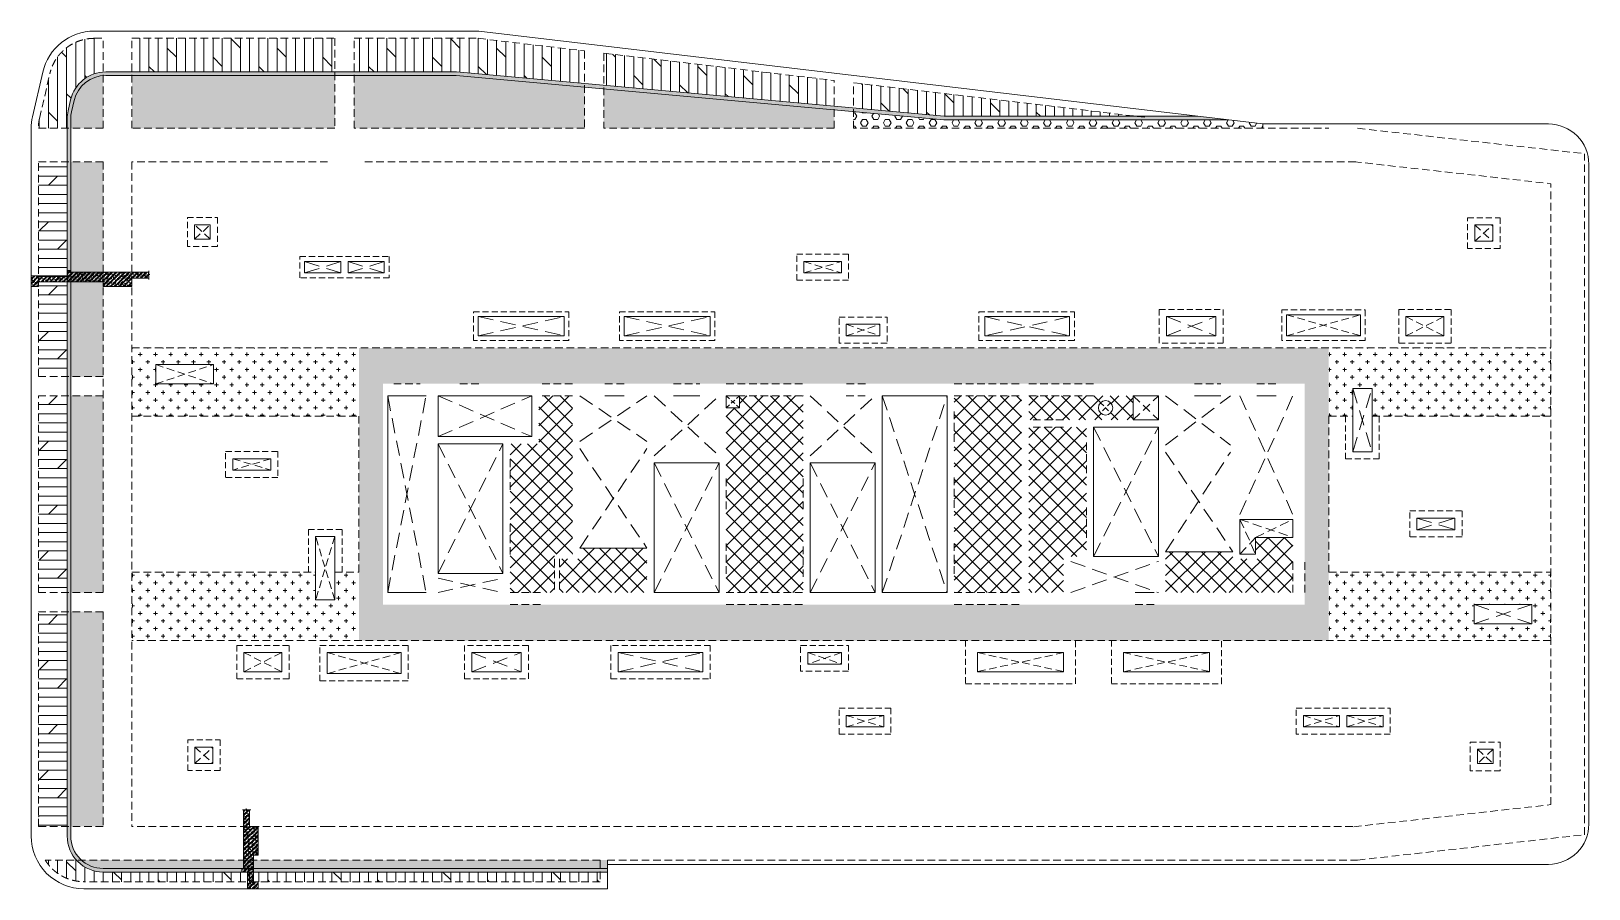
# Model space of a CAD drawing. Header units: millimetres. Extents: x 127300 to 192180, y 7250 to 43000.
import ezdxf

# ---------------------------------------------------------------- set-up
doc = ezdxf.new("R2010")
doc.units = ezdxf.units.MM
doc.linetypes.add('DASHED2', pattern=[9.525, 6.35, -3.175])
doc.linetypes.add('HIDDEN2', pattern=[4.7625, 3.175, -1.5875])
doc.layers.get('0').update_dxf_attribs({"lineweight": 20})
for name, color, linetype, lineweight in [('NDC_S_BEAM', 3, 'HIDDEN2', 20), ('NDC_S_DIM', 1, 'Continuous', 15), ('NDC_S_HATCH MATERIAL', 8, 'Continuous', 13), ('NDC_S_OPENING', 9, 'DASHED2', 13), ('NDC_S_SLAB', 2, 'Continuous', 20)]:
    doc.layers.add(name, color=color, linetype=linetype, lineweight=lineweight)
pattern_1 = [(50, (0, 0), (215.17805, -18.82564), [22.5, -247.5]), (355, (0, 0), (-41.6254, 225.65764), [18, -198]), (100.4514, (17.93, -1.57), (173.5528, 206.83186), [19.12206, -210.34263]), (46.1842, (0, 60), (320.1723, -49.6557), [33.75, -371.25]), (96.6356, (26.68, 55.86), (280.3988, 292.23536), [28.6831, -315.5139]), (351.1842, (0, 60), (280.3986, 292.2356), [27, -297]), (21, (30, 45), (179.07212, -120.78567), [22.5, -247.5]), (326, (30, 45), (72.9946, 217.545), [18, -198]), (71.4514, (44.92, 34.93), (252.0668, 96.75915), [19.12206, -210.34263]), (37.5, (0, 0), (3.647957, 99.868156), [0, -195.6, 0, -201, 0, -198.75]), (7.5, (0, 0), (78.92086, 118.32351), [0, -114.6, 0, -191.1, 0, -75.75]), (327.5, (-66.9, 0), (160.14673, -6.76646), [0, -75, 0, -234, 0, -310.5]), (317.5, (-96.9, 0), (174.95585, 30.0315), [0, -97.5, 0, -155.4, 0, -220.5]), (45, (0, 0), (-90.15611, 90.15611), []), (45, (0, 36.75), (-90.15611, 90.15611), [])]

# ---------------------------------------------------------------- blocks, each defined once
blk = doc.blocks.new('HT-opening 8F')
at = {"layer": 'NDC_S_OPENING', "ltscale": 50}
for p, q in [((3410, 25430), (4060, 26030)), ((4060, 25430), (3410, 26030)), ((56730, 25340), (57480, 26020)), ((56730, 26020), (57480, 25340)), ((28790, 24500), (30350, 24020)), ((28790, 24020), (30350, 24500)), ((48890, 22280), (51970, 21400)), ((48890, 21400), (51970, 22280)), ((53860, 21400), (55440, 22200)), ((53860, 22200), (55440, 21400)), ((30550, 21880), (31950, 21400)), ((30550, 21400), (31950, 21880)), ((1800, 19400), (4190, 20200)), ((1800, 20200), (4190, 19400)), ((6580, 16280), (5000, 15800)), ((5000, 16280), (6580, 15800)), ((9250, 10400), (8450, 13030)), ((9250, 13030), (8450, 10400)), ((5460, 8200), (7040, 7400)), ((5460, 7400), (7040, 8200)), ((8930, 8200), (12010, 7320)), ((12010, 8200), (8930, 7320)), ((30350, 8200), (28950, 7720)), ((28950, 8200), (30350, 7720)), ((39600, 8200), (36020, 7400)), ((36020, 8200), (39600, 7400)), ((42100, 8200), (45680, 7400)), ((42100, 7400), (45680, 8200)), ((30550, 5580), (32110, 5100)), ((30550, 5100), (32110, 5580)), ((49590, 5580), (51100, 5100)), ((49590, 5100), (51100, 5580)), ((51400, 5580), (52910, 5100)), ((51400, 5100), (52910, 5580)), ((3420, 4260), (4170, 3580)), ((3420, 3580), (4170, 4260)), ((57490, 4170), (56840, 3570)), ((56840, 4170), (57490, 3570))]:
    blk.add_line(p, q, dxfattribs=at)
at = {"layer": 'NDC_S_OPENING', "ltscale": 100}
for p, q in [((7990, 24020), (9500, 24500)), ((7990, 24500), (9500, 24020)), ((9800, 24500), (11310, 24020)), ((9800, 24020), (11310, 24500)), ((15220, 22200), (18800, 21400)), ((15220, 21400), (18800, 22200)), ((21300, 22200), (24880, 21400)), ((21300, 21400), (24880, 22200)), ((39850, 22200), (36320, 21400)), ((36320, 22200), (39850, 21400)), ((43890, 22200), (45950, 21400)), ((43890, 21400), (45950, 22200)), ((51650, 19200), (52450, 16570)), ((51650, 16570), (52450, 19200)), ((54320, 13320), (55900, 13800)), ((54320, 13800), (55900, 13320)), ((56710, 9400), (59100, 10200)), ((56710, 10200), (59100, 9400)), ((14950, 8200), (17010, 7400)), ((14950, 7400), (17010, 8200)), ((21050, 8200), (24580, 7400)), ((21050, 7400), (24580, 8200))]:
    blk.add_line(p, q, dxfattribs=at)
at = {"layer": 'NDC_S_SLAB', "ltscale": 100}
for points in [[(3410, 26030), (4060, 26030), (4060, 25430), (3410, 25430)], [(56730, 26020), (57480, 26020), (57480, 25340), (56730, 25340)], [(7990, 24500), (9500, 24500), (9500, 24020), (7990, 24020)], [(9800, 24500), (11310, 24500), (11310, 24020), (9800, 24020)], [(30350, 24020), (28790, 24020), (28790, 24500), (30350, 24500)], [(15220, 22200), (18800, 22200), (18800, 21400), (15220, 21400)], [(21300, 22200), (24880, 22200), (24880, 21400), (21300, 21400)], [(43890, 22200), (45950, 22200), (45950, 21400), (43890, 21400)], [(48890, 22280), (51970, 22280), (51970, 21400), (48890, 21400)], [(53860, 22200), (55440, 22200), (55440, 21400), (53860, 21400)], [(30550, 21880), (31950, 21880), (31950, 21400), (30550, 21400)], [(1800, 20200), (4190, 20200), (4190, 19400), (1800, 19400)], [(51650, 19200), (52450, 19200), (52450, 16570), (51650, 16570)], [(5000, 16280), (6580, 16280), (6580, 15800), (5000, 15800)], [(54320, 13800), (55900, 13800), (55900, 13320), (54320, 13320)], [(8450, 13030), (9250, 13030), (9250, 10400), (8450, 10400)], [(56710, 10200), (59100, 10200), (59100, 9400), (56710, 9400)], [(5460, 8200), (7040, 8200), (7040, 7400), (5460, 7400)], [(8930, 8200), (12010, 8200), (12010, 7320), (8930, 7320)], [(14950, 8200), (17010, 8200), (17010, 7400), (14950, 7400)], [(21050, 8200), (24580, 8200), (24580, 7400), (21050, 7400)], [(28950, 8200), (30350, 8200), (30350, 7720), (28950, 7720)], [(36020, 8200), (39600, 8200), (39600, 7400), (36020, 7400)], [(42100, 7400), (45680, 7400), (45680, 8200), (42100, 8200)], [(30550, 5580), (32110, 5580), (32110, 5100), (30550, 5100)], [(49590, 5580), (51100, 5580), (51100, 5100), (49590, 5100)], [(51400, 5580), (52910, 5580), (52910, 5100), (51400, 5100)], [(3420, 4260), (4170, 4260), (4170, 3580), (3420, 3580)], [(56840, 4170), (57490, 4170), (57490, 3570), (56840, 3570)]]:
    blk.add_lwpolyline(points, close=True, dxfattribs=at)
at = {"layer": 'NDC_S_SLAB', "ltscale": 100, "elevation": 0}
blk.add_lwpolyline([(36320, 22200), (39850, 22200), (39850, 21400), (36320, 21400)], close=True, dxfattribs=at)

msp = doc.modelspace()

# ---------------------------------------------------------------- hatches: boundary and pattern name
at = {"layer": 'NDC_S_HATCH MATERIAL', "ltscale": 100}
h = msp.add_hatch(dxfattribs=at)
h.set_pattern_fill('DOLMIT', color=256, scale=60, angle=90)
h.paths.add_polyline_path([(130300, 42700), (129930, 42700, 0.349216), (128079, 41227), (127649, 39365, 0.055193), (127600, 38950), (128800, 38950), (128800, 39338, -0.056784), (128838, 39675), (128945, 40137, -0.329373), (130300, 41296)])
h.paths.add_polyline_path([(139950, 42700), (131500, 42700), (131500, 41300), (139950, 41300)])
h.paths.add_polyline_path([(150350, 42176), (145926, 42700), (140750, 42700), (140750, 41300), (145014, 41300), (150350, 40814)])
h.paths.add_polyline_path([(160750, 40943), (151150, 42081), (151150, 40741), (160750, 39867)])
h.paths.add_polyline_path([(161550, 40848), (161550, 39794), (165324, 39450), (173351, 39450)])
h = msp.add_hatch(dxfattribs=at)
h.set_pattern_fill('AR-CONC', color=256, scale=0.8)
h.paths.add_polyline_path([(151300, 8100), (130300, 8100, -0.414214), (128950, 9450), (128950, 39338, -0.056784), (128985, 39642), (129091, 40104, -0.349216), (130407, 41150), (145007, 41150), (165317, 39300), (177166, 39300), (175900, 39450), (165324, 39450), (145014, 41300), (130407, 41300, 0.349216), (128945, 40137), (128838, 39675, 0.056784), (128800, 39338), (128800, 9454), (128800, 9450, 0.414213), (130300, 7950), (151300, 7950)])
h = msp.add_hatch(dxfattribs=at)
h.set_pattern_fill('HEX', color=256, scale=50)
h.paths.add_polyline_path([(130300, 18800), (128950, 18800), (128950, 9850), (130300, 9850)])
h.paths.add_polyline_path([(130300, 27800), (128950, 27800), (128950, 19600), (130300, 19600)])
h.paths.add_polyline_path([(130300, 37550), (128950, 37550), (128950, 28600), (130300, 28600)])
h.paths.add_polyline_path([(130300, 41146, 0.327178), (129091, 40104), (128985, 39642, 0.056784), (128950, 39338), (128950, 38950), (130300, 38950)])
h.paths.add_polyline_path([(139950, 41150), (131500, 41150), (131500, 38950), (139950, 38950)])
h.paths.add_polyline_path([(150350, 40663), (145007, 41150), (140750, 41150), (140750, 38950), (150350, 38950)])
h.paths.add_polyline_path([(160750, 39716), (151150, 40590), (151150, 38950), (160750, 38950)])
h = msp.add_hatch(dxfattribs=at)
h.set_pattern_fill('HEX', color=256, scale=50)
h.paths.add_polyline_path([(178601, 39130), (177166, 39300), (165317, 39300), (161550, 39643), (161550, 38950), (172150, 38950), (178601, 38950)])
h = msp.add_hatch(dxfattribs=at)
h.set_pattern_fill('DOLMIT', color=256, scale=60)
h.paths.add_polyline_path([(128800, 37550), (127600, 37550), (127600, 28600), (128800, 28600)])
h = msp.add_hatch(dxfattribs=at)
h.set_pattern_fill('BT-01', color=256, scale=30, pattern_type=2)
h.set_pattern_definition(pattern_1)
h.paths.add_polyline_path([(131500, 32705), (132198, 32705), (132198, 32805), (132148, 32805), (132248, 32855), (132198, 32855), (132198, 32955), (128950, 32955), (128950, 33025), (128800, 33025), (128800, 32795), (127300, 32795), (127300, 32355), (127600, 32355), (127600, 32545), (130300, 32545), (130300, 32355), (131500, 32355)])
h = msp.add_hatch(dxfattribs=at)
h.set_pattern_fill('CROSS', color=256, scale=50)
h.paths.add_polyline_path([(132500, 28300), (132500, 29100), (134890, 29100), (134890, 28300)], flags=16)
h.paths.add_polyline_path([(140950, 29800), (131500, 29800), (131500, 26950), (140950, 26950)])
h = msp.add_hatch(dxfattribs=at)
h.set_pattern_fill('CROSS', color=256, scale=50)
h.paths.add_polyline_path([(181350, 29800), (140950, 29800), (140950, 17600), (181350, 17600)])
h.paths.add_polyline_path([(141950, 19100), (141950, 28300), (180350, 28300), (180350, 19100)], flags=16)
h = msp.add_hatch(dxfattribs=at)
h.set_pattern_fill('CROSS', color=256, scale=50)
h.paths.add_polyline_path([(183150, 28100), (183150, 26950), (190600, 26950), (190600, 29800), (181350, 29800), (181350, 26950), (182350, 26950), (182350, 28100)])
h = msp.add_hatch(dxfattribs=at)
h.set_pattern_fill('DOLMIT', color=256, scale=60)
h.paths.add_polyline_path([(128800, 27800), (127600, 27800), (127600, 19600), (128800, 19600)])
h.paths.add_polyline_path([(128800, 18800), (127600, 18800), (127600, 9850), (128800, 9850)])
h = msp.add_hatch(dxfattribs=at)
h.set_pattern_fill('ANSI37', color=256, scale=150)
h.paths.add_polyline_path([(149850, 27800), (148450, 27800), (148450, 25800), (147250, 25800), (147250, 25150), (147250, 23750), (147250, 22450), (147250, 21050), (147250, 19600), (148650, 19600), (149100, 19600), (149100, 21000), (149100, 21200), (149850, 21200)])
h = msp.add_hatch(dxfattribs=at)
h.set_pattern_fill('ANSI37', color=256, scale=150)
h.paths.add_polyline_path([(156800, 27300), (156250, 27300), (156250, 19600), (159450, 19600), (159450, 27800), (156800, 27800)])
h = msp.add_hatch(dxfattribs=at)
h.set_pattern_fill('ANSI37', color=256, scale=150)
h.set_pattern_definition([(45, (150, 0), (-336.7596, 336.7596), []), (135, (150, 0), (-336.7596, -336.7596), [])])
h.paths.add_polyline_path([(168550, 22300), (168550, 23200), (168550, 24000), (168550, 27800), (165750, 27800), (165750, 27150), (165750, 25750), (165750, 24400), (165750, 23000), (165750, 21650), (165750, 20250), (165750, 19600), (168550, 19600), (168550, 21200)])
h = msp.add_hatch(dxfattribs=at)
h.set_pattern_fill('ANSI37', color=256, scale=150)
edge = h.paths.add_edge_path()
edge.add_arc((172050, 27300), 300, 0, 360)
h.paths.add_polyline_path([(168850, 27800), (173200, 27800), (173200, 26800), (168850, 26800)])
h = msp.add_hatch(dxfattribs=at)
h.set_pattern_fill('ANSI37', color=256, scale=150)
h.paths.add_polyline_path([(168850, 26500), (168850, 19600), (170300, 19600), (170300, 21100), (171250, 21100), (171250, 26500)])
h = msp.add_hatch(dxfattribs=at)
h.set_pattern_fill('ANSI37', color=256, scale=150)
h.paths.add_polyline_path([(152950, 21450), (150150, 21450), (150150, 21000), (149300, 21000), (149300, 19600), (152950, 19600)])
h = msp.add_hatch(dxfattribs=at)
h.set_pattern_fill('ANSI37', color=256, scale=150)
h.paths.add_polyline_path([(179850, 21000), (179850, 21900), (178300, 21900), (178300, 21200), (178450, 21200), (178450, 21000), (177350, 21000), (177350, 21300), (174550, 21300), (174550, 19600), (179850, 19600)])
h = msp.add_hatch(dxfattribs=at)
h.set_pattern_fill('CROSS', color=256, scale=50)
h.paths.add_polyline_path([(139150, 19300), (139150, 20450), (131500, 20450), (131500, 17600), (140950, 17600), (140950, 20450), (139950, 20450), (139950, 19300)])
h = msp.add_hatch(dxfattribs=at)
h.set_pattern_fill('CROSS', color=256, scale=50)
h.paths.add_polyline_path([(187410, 19100), (189800, 19100), (189800, 18300), (187410, 18300)], flags=16)
h.paths.add_polyline_path([(190600, 20450), (181350, 20450), (181350, 17600), (190600, 17600)])
h = msp.add_hatch(dxfattribs=at)
h.set_pattern_fill('BT-01', color=256, scale=30, pattern_type=2)
h.set_pattern_definition(pattern_1)
h.paths.add_polyline_path([(136751, 9850), (136401, 9850), (136401, 10548), (136301, 10548), (136301, 10498), (136251, 10598), (136251, 10548), (136151, 10548), (136151, 8100), (136081, 8100), (136081, 7950), (136311, 7950), (136311, 7250), (136751, 7250), (136751, 7550), (136561, 7550), (136561, 8650), (136751, 8650)])
h = msp.add_hatch(dxfattribs=at)
h.set_pattern_fill('DOLMIT', color=256, scale=60, angle=90)
h.paths.add_polyline_path([(151000, 7950), (130300, 7950, -0.213422), (129182, 8450), (127884, 8450, 0.25975), (129500, 7550), (151000, 7550)])
h = msp.add_hatch(dxfattribs=at)
h.set_pattern_fill('HEX', color=256, scale=50)
edge = h.paths.add_edge_path()
edge.add_line((151300, 8450), (129393, 8450))
edge.add_arc((130300, 9450), 1350, 227.79455, 270)
edge.add_line((130300, 8100), (151300, 8100))
edge.add_line((151300, 8100), (151300, 8270))
edge.add_line((151300, 8270), (151300, 8450))

# ---------------------------------------------------------------- linework, layer by layer
at = {"layer": 'NDC_S_BEAM', "ltscale": 100}
for p, q in [((130300, 38950), (130300, 42700)), ((131500, 38950), (131500, 42700)), ((139950, 42700), (139950, 38950)), ((151150, 42081), (151150, 38950)), ((160750, 38950), (160750, 40943)), ((161550, 38950), (161550, 40848)), ((130300, 38950), (127600, 38950)), ((139950, 38950), (131500, 38950)), ((172150, 38950), (181350, 38950)), ((178601, 39130), (178601, 38950)), ((182550, 38950), (192000, 37892)), ((192000, 9508), (192000, 37892)), ((130300, 37550), (127600, 37550)), ((139650, 37550), (131500, 37550)), ((182394, 37559), (190600, 36640)), ((127600, 28600), (130300, 28600)), ((142400, 28300), (143500, 28300)), ((145150, 28300), (145950, 28300)), ((149850, 28300), (148450, 28300)), ((151200, 28300), (152000, 28300)), ((154050, 28300), (155150, 28300)), ((156250, 28300), (159450, 28300)), ((162050, 28300), (161250, 28300)), ((165750, 28300), (168550, 28300)), ((168850, 28300), (171550, 28300)), ((175750, 28300), (176850, 28300)), ((178350, 28300), (179150, 28300)), ((127600, 27800), (130300, 27800)), ((149850, 27800), (148450, 27800)), ((156250, 27800), (159450, 27800)), ((161250, 27800), (162050, 27800)), ((165750, 27800), (168550, 27800)), ((168850, 27800), (171550, 27800)), ((131500, 26950), (140950, 26950)), ((165750, 27150), (165750, 25750)), ((170300, 26800), (168950, 26800)), ((181350, 26950), (182350, 26950)), ((181350, 26950), (182350, 26950)), ((181350, 26950), (182350, 26950)), ((183150, 26950), (190600, 26950)), ((170300, 26500), (168950, 26500)), ((171250, 25850), (171250, 24450)), ((147250, 25150), (147250, 23750)), ((156250, 24350), (156250, 22950)), ((159450, 24350), (159450, 22950)), ((165750, 24400), (165750, 23000)), ((171250, 23150), (171250, 21750)), ((147250, 22450), (147250, 21050)), ((156250, 21650), (156250, 20250)), ((159450, 20250), (159450, 21650)), ((165750, 21650), (165750, 20250)), ((149100, 21000), (149100, 19600)), ((149300, 21000), (149300, 19600)), ((179850, 19600), (179850, 21000)), ((180350, 19600), (180350, 21000)), ((131500, 20450), (139150, 20450)), ((139950, 20450), (140950, 20450)), ((181350, 20450), (190600, 20450)), ((127600, 19600), (130300, 19600)), ((147250, 19600), (148650, 19600)), ((156250, 19600), (159450, 19600)), ((165750, 19600), (168550, 19600)), ((147250, 19100), (148650, 19100)), ((156250, 19100), (159450, 19100)), ((165750, 19100), (168550, 19100)), ((173280, 19100), (174080, 19100)), ((127600, 18800), (130300, 18800)), ((190600, 17600), (131500, 17600)), ((182394, 9841), (190600, 10760)), ((130300, 9850), (127600, 9850)), ((139650, 9850), (131500, 9850)), ((182550, 8450), (192000, 9508)), ((151000, 8450), (127884, 8450)), ((151300, 8450), (182550, 8450)), ((151300, 8270), (151300, 8450))]:
    msp.add_line(p, q, dxfattribs=at)
for points in [[(127600, 38950, -0.055193), (127649, 39365), (128079, 41227, -0.349216), (129930, 42700), (130300, 42700)], [(151000, 8450), (151000, 7550), (129500, 7550, -0.25975), (127884, 8450, -0.25975)]]:
    msp.add_lwpolyline(points, format="xyb", dxfattribs=at)
for points in [[(131500, 42700), (139950, 42700)], [(150350, 42176), (150350, 38950), (140750, 38950), (140750, 42700)], [(140750, 42700), (145926, 42700), (150350, 42176)], [(151150, 42081), (160750, 40943)], [(161550, 40848), (173770, 39400)], [(160750, 38950), (151150, 38950)], [(172150, 38950), (161550, 38950)], [(127600, 28600), (127600, 37550)], [(130300, 37550), (130300, 19600)], [(131500, 37550), (131500, 9850)], [(182472, 37550), (141050, 37550)], [(190600, 10760), (190600, 36640)], [(131500, 29800), (190600, 29800)], [(127600, 19600), (127600, 27800)], [(140950, 20450), (140950, 26950)], [(181350, 26950), (181350, 20450)], [(127600, 9850), (127600, 18800)], [(130300, 18800), (130300, 9850)], [(139650, 9850), (182472, 9850)]]:
    msp.add_lwpolyline(points, dxfattribs=at)
at = {"layer": 'NDC_S_DIM', "ltscale": 100}
for points in [[(127600, 32545), (127600, 32355), (127300, 32355), (127300, 32795), (128800, 32795), (128800, 33025), (128950, 33025), (128950, 32955), (132198, 32955)], [(132198, 32705), (131500, 32705), (131500, 32355), (130300, 32355), (130300, 32545), (127600, 32545)], [(132198, 32655), (132198, 32805), (132148, 32805), (132248, 32855), (132198, 32855), (132198, 33005)], [(136561, 7550), (136751, 7550), (136751, 7250), (136311, 7250), (136311, 7950), (136081, 7950), (136081, 8100), (136151, 8100), (136151, 10548)], [(136451, 10548), (136301, 10548), (136301, 10498), (136251, 10598), (136251, 10548), (136101, 10548)], [(136401, 10548), (136401, 9850), (136751, 9850), (136751, 8650), (136561, 8650), (136561, 7550)]]:
    msp.add_lwpolyline(points, dxfattribs=at)
at = {"layer": 'NDC_S_HATCH MATERIAL', "linetype": 'HIDDEN2', "ltscale": 80}
for points in [[(133810, 35230), (135060, 35230), (135060, 34030), (133810, 34030)], [(187130, 35220), (188480, 35220), (188480, 33940), (187130, 33940)], [(138490, 33600), (142210, 33600), (142210, 32720), (138490, 32720)], [(159190, 33700), (161350, 33700), (161350, 32620), (159190, 32620)], [(145720, 30100), (145720, 31300), (149700, 31300), (149700, 30100)], [(151800, 30100), (151800, 31300), (155780, 31300), (155780, 30100)], [(174290, 31400), (176950, 31400), (176950, 30000), (174290, 30000)], [(179390, 30100), (179390, 31380), (182870, 31380), (182870, 30100)], [(184260, 31400), (186440, 31400), (186440, 30000), (184260, 30000)], [(160950, 31080), (162950, 31080), (162950, 30000), (160950, 30000)], [(135400, 25480), (137580, 25480), (137580, 24400), (135400, 24400)], [(184720, 23000), (186900, 23000), (186900, 21920), (184720, 21920)], [(135860, 17400), (138040, 17400), (138040, 16000), (135860, 16000)], [(139330, 17400), (143010, 17400), (143010, 15920), (139330, 15920)], [(145350, 16000), (148010, 16000), (148010, 17400), (145350, 17400)], [(151450, 16000), (155580, 16000), (155580, 17400), (151450, 17400)], [(159350, 17400), (161350, 17400), (161350, 16320), (159350, 16320)], [(160950, 14780), (163110, 14780), (163110, 13700), (160950, 13700)], [(179990, 14780), (183910, 14780), (183910, 13700), (179990, 13700)], [(133820, 13460), (135170, 13460), (135170, 12180), (133820, 12180)], [(187240, 13370), (188490, 13370), (188490, 12170), (187240, 12170)]]:
    msp.add_lwpolyline(points, close=True, dxfattribs=at)
at = {"layer": 'NDC_S_HATCH MATERIAL', "linetype": 'HIDDEN2', "ltscale": 80, "elevation": 0}
msp.add_lwpolyline([(166770, 30100), (166770, 31300), (170750, 31300), (170750, 30100)], close=True, dxfattribs=at)
at = {"layer": 'NDC_S_HATCH MATERIAL', "linetype": 'HIDDEN2', "ltscale": 80}
for points in [[(182050, 26950), (182050, 25170), (183450, 25170), (183450, 26950)], [(138850, 20450), (138850, 22230), (140250, 22230), (140250, 20450)], [(166220, 17600), (166220, 15800), (170800, 15800), (170800, 17600)], [(172300, 17600), (172300, 15800), (176880, 15800), (176880, 17600)]]:
    msp.add_lwpolyline(points, dxfattribs=at)
at = {"layer": 'NDC_S_OPENING', "ltscale": 100}
for p, q in [((142150, 19600), (143750, 27800)), ((142150, 27800), (143750, 19600)), ((144250, 27800), (148150, 26100)), ((144250, 26100), (148150, 27800)), ((150150, 27800), (152950, 25900)), ((150150, 25900), (152950, 27800)), ((153250, 27800), (155950, 25300)), ((153250, 25300), (155950, 27800)), ((159750, 27800), (162450, 25300)), ((159750, 25300), (162450, 27800)), ((162750, 27800), (165450, 19600)), ((162750, 19600), (165450, 27800)), ((174550, 27800), (177250, 25750)), ((174550, 25750), (177250, 27800)), ((177650, 27800), (179850, 22850)), ((177650, 22850), (179850, 27800)), ((171550, 26500), (174250, 21100)), ((171550, 21100), (174250, 26500)), ((144250, 25800), (146950, 20400)), ((144250, 20400), (146950, 25800)), ((150150, 21450), (152950, 25600)), ((150150, 25600), (152950, 21450)), ((174550, 25450), (177350, 21300)), ((174550, 21300), (177250, 25450)), ((153250, 25000), (155950, 19600)), ((153250, 19600), (155950, 25000)), ((159750, 25000), (162450, 19600)), ((159750, 19600), (162450, 25000)), ((170600, 20900), (174250, 19600)), ((170600, 19600), (174250, 20900)), ((144250, 19600), (146950, 20200)), ((144250, 20200), (146950, 19600))]:
    msp.add_line(p, q, dxfattribs=at)
at = {"layer": 'NDC_S_OPENING', "ltscale": 30}
for p, q in [((156250, 27800), (156800, 27300)), ((156250, 27300), (156800, 27800)), ((171838, 27512), (172262, 27088)), ((172262, 27512), (171838, 27088))]:
    msp.add_line(p, q, dxfattribs=at)
at = {"layer": 'NDC_S_OPENING', "ltscale": 60}
for p, q in [((173200, 27800), (174250, 26800)), ((173200, 26800), (174250, 27800)), ((177650, 22650), (179850, 21900)), ((178300, 21900), (179850, 22650))]:
    msp.add_line(p, q, dxfattribs=at)
for points in [[(177650, 22650), (178300, 21200)], [(177650, 21200), (178300, 21900)]]:
    msp.add_lwpolyline(points, dxfattribs=at)
at = {"layer": 'NDC_S_SLAB', "ltscale": 100}
for p, q in [((151200, 27800), (152000, 27800)), ((154050, 27800), (155150, 27800)), ((175750, 27800), (176850, 27800)), ((178350, 27800), (179150, 27800)), ((152950, 21450), (150150, 21450)), ((174550, 21300), (177350, 21300)), ((173280, 19600), (174080, 19600))]:
    msp.add_line(p, q, dxfattribs=at)
at = {"layer": 'NDC_S_SLAB', "ltscale": 10}
for points in [[(151300, 8270), (151300, 7250), (129500, 7250, -0.414214), (127300, 9450), (127300, 38938, -0.056784), (127356, 39433), (127786, 41295, -0.349216), (129930, 43000), (145944, 43000), (178601, 39130)], [(175900, 39450), (165324, 39450), (145014, 41300), (130407, 41300, 0.349216), (128945, 40137), (128838, 39675, 0.056784), (128800, 39338), (128800, 9454), (128800, 9450, 0.414214), (130300, 7950), (151300, 7950)], [(177166, 39300), (165317, 39300), (145007, 41150), (130407, 41150, 0.349216), (129091, 40104), (128985, 39642, 0.056784), (128950, 39338), (128950, 9454), (128950, 9450, 0.414214), (130300, 8100), (151300, 8100)], [(151300, 8270), (190500, 8270, 0.414214), (192180, 9950), (192180, 37450, 0.414214), (190500, 39130), (178601, 39130)]]:
    msp.add_lwpolyline(points, format="xyb", dxfattribs=at)
at = {"layer": 'NDC_S_SLAB', "ltscale": 100}
msp.add_lwpolyline([(143750, 27800), (142150, 27800), (142150, 19600), (143750, 19600)], dxfattribs=at)
for points in [[(144250, 27800), (148150, 27800), (148150, 26100), (144250, 26100)], [(156250, 27800), (156800, 27800), (156800, 27300), (156250, 27300)], [(162750, 27800), (165450, 27800), (165450, 19600), (162750, 19600)], [(173200, 27800), (174250, 27800), (174250, 26800), (173200, 26800)], [(171550, 26500), (174250, 26500), (174250, 21100), (171550, 21100)], [(144250, 25800), (146950, 25800), (146950, 20400), (144250, 20400)], [(155950, 25000), (153250, 25000), (153250, 19600), (155950, 19600)], [(159750, 25000), (162450, 25000), (162450, 19600), (159750, 19600)], [(178300, 21200), (177650, 21200), (177650, 22650), (179850, 22650), (179850, 21900), (178300, 21900)]]:
    msp.add_lwpolyline(points, close=True, dxfattribs=at)
msp.add_circle((172050, 27300), 300, dxfattribs=at)

# ---------------------------------------------------------------- block references
msp.add_blockref('HT-opening 8F', (130700, 8900))

doc.saveas('drawing.dxf')
